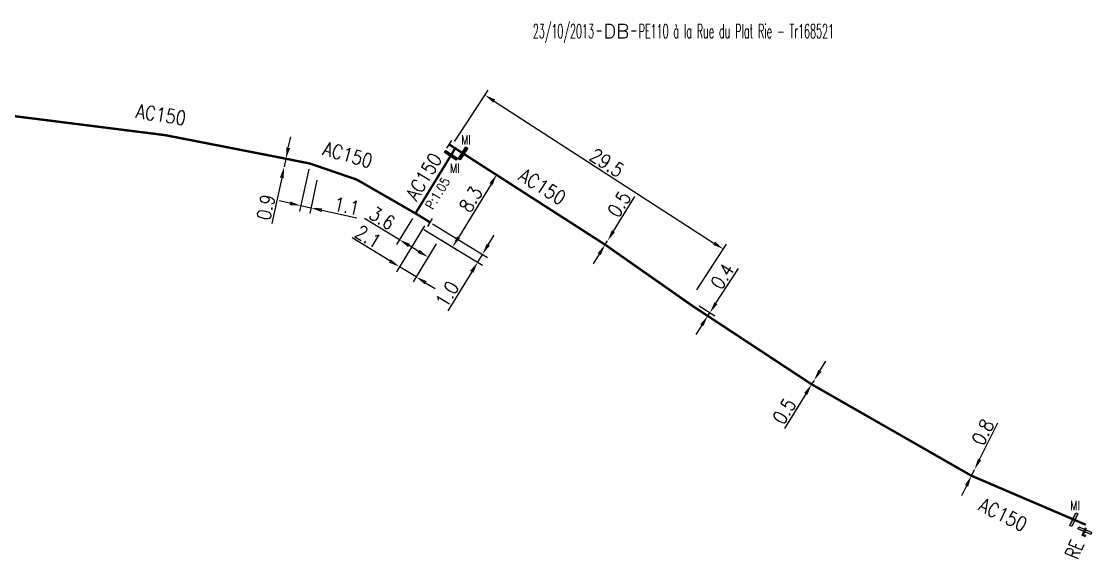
# Model space of a CAD drawing. Header units: millimetres. Extents: x 113011 to 114001, y 124000 to 125001.
# Drawn here: x 113885.9 to 114000.6, y 124204.5 to 124262 of the extents above; entities that cross this region are included whole.
import ezdxf
from ezdxf.enums import TextEntityAlignment as Align

# ---------------------------------------------------------------- set-up
doc = ezdxf.new("R2010")
doc.units = ezdxf.units.MM
doc.header["$PDMODE"] = 34
doc.linetypes.add('L_25_AP', pattern=[2000, 1000, 1000])
doc.layers.get('0').update_dxf_attribs({"linetype": 'CONTINUOUS'})
doc.layers.get('Defpoints').update_dxf_attribs({"linetype": 'CONTINUOUS'})
for name, color, linetype in [('L_150', 1, 'CONTINUOUS'), ('L_340', 7, 'CONTINUOUS'), ('L_910', 7, 'CONTINUOUS')]:
    doc.layers.add(name, color=color, linetype=linetype)
doc.styles.get("Standard").update_dxf_attribs({"font": 'romans.shx', "width": 0.85})
doc.dimstyles.get("Standard").update_dxf_attribs({"dimtxt": 1.5, "dimasz": 1.2, "dimexe": 0.625, "dimexo": 0.625, "dimgap": 0.25, "dimtad": 1, "dimdec": 1, "dimzin": 0, "dimdsep": 46, "dimtxsty": 'Standard', "dimcen": -0.5, "dimadec": 0, "dimazin": 0, "dimtfac": 1, "dimtdec": 1, "dimtmove": 0, "dimatfit": 3, "dimfxl": 0, "dimtolj": 1, "dimtzin": 0, "dimarcsym": 0})

# ---------------------------------------------------------------- blocks, each defined once
blk = doc.blocks.new('L_340_07')
at = {"color": 0, "linetype": 'Continuous', "const_width": 0.25, "flags": 128}
blk.add_lwpolyline([(0, 0), (0.35, 0)], dxfattribs=at)
at = {"color": 0, "linetype": 'Continuous', "flags": 128}
blk.add_lwpolyline([(0.35, -0.5), (0.35, 0.5)], dxfattribs=at)
at = {"color": 0, "linetype": 'Continuous', "width": 0.75, "flags": 3}
for tag, p in [('DEF_LEG', (0.72, -3.47)), ('DEF_COUP', (0.72, -5.97)), ('DEF_TYPE', (0.72, -8.47))]:
    blk.add_attdef(tag, text='', height=1.2, dxfattribs=at).set_placement(p, align=Align.MIDDLE)
blk = doc.blocks.new('L_340_16')
at = {"linetype": 'Continuous'}
blk.add_hatch(color=0, dxfattribs=at).paths.add_polyline_path([(0.125, 0.75), (-0.125, 0.75), (-0.125, -0.75), (0.125, -0.75)])
at = {"color": 0, "linetype": 'Continuous'}
blk.add_lwpolyline([(-0.125, 0.75), (0.125, 0.75), (0.125, -0.75), (-0.125, -0.75)], close=True, dxfattribs=at)
at = {"color": 0, "linetype": 'Continuous', "width": 0.75}
for tag, height, flags, p in [('MI', 1, 8, (0, 2.5)), ('DEF_LEG', 1.2, 3, (0, -5)), ('DEF_COUP', 1.2, 3, (0, -7.5)), ('DEF_TYPE', 1.2, 3, (0, -10))]:
    blk.add_attdef(tag, text='', height=height, dxfattribs=dict(at, flags=flags)).set_placement(p, align=Align.MIDDLE)
blk = doc.blocks.new('*D101')
at = {"layer": 'Defpoints', "color": 0, "linetype": 'Continuous', "transparency": 16777216}
for p in [(113987.73, 124213.33), (113988.06, 124214), (113988.06, 124214)]:
    blk.add_point(p, dxfattribs=at)
at = {"layer": 'L_150', "color": 0, "linetype": 'Continuous', "lineweight": -2, "transparency": 16777216}
for p, q in [((113988.59, 124215.07), (113990.54, 124218.99)), ((113987.73, 124213.33), (113988.06, 124214)), ((113987.19, 124212.25), (113986.66, 124211.18))]:
    blk.add_line(p, q, dxfattribs=at)
at = {"layer": 'L_150', "color": 0, "linetype": 'Continuous', "transparency": 16777216}
for points in [[(113988.42, 124215.16), (113988.77, 124214.99), (113988.06, 124214)], [(113987.02, 124212.34), (113987.37, 124212.16), (113987.73, 124213.33)]]:
    blk.add_solid(points, dxfattribs=at)
at = {"layer": 'L_150', "color": 0, "linetype": 'Continuous', "transparency": 16777216, "insert": (113988.94, 124218.01), "char_height": 1.5, "attachment_point": 5, "rotation": 63.615}
blk.add_mtext('\\A1;0.8', dxfattribs=at)
blk = doc.blocks.new('*D102')
at = {"layer": 'Defpoints', "color": 0, "linetype": 'Continuous', "transparency": 16777216}
for p in [(113957.79, 124231.55), (113958, 124231.89), (113959.68, 124230.81)]:
    blk.add_point(p, dxfattribs=at)
at = {"layer": 'L_150', "color": 0, "linetype": 'Continuous', "lineweight": -2, "transparency": 16777216}
for p, q in [((113960.33, 124231.82), (113962.73, 124235.54)), ((113958.53, 124231.55), (113960.2, 124230.47)), ((113958.31, 124231.21), (113959.98, 124230.13)), ((113959.46, 124230.47), (113959.68, 124230.81)), ((113958.81, 124229.46), (113958.16, 124228.46))]:
    blk.add_line(p, q, dxfattribs=at)
at = {"layer": 'L_150', "color": 0, "linetype": 'Continuous', "transparency": 16777216}
for points in [[(113960.16, 124231.92), (113960.49, 124231.71), (113959.68, 124230.81)], [(113958.64, 124229.57), (113958.97, 124229.36), (113959.46, 124230.47)]]:
    blk.add_solid(points, dxfattribs=at)
at = {"layer": 'L_150', "color": 0, "linetype": 'Continuous', "transparency": 16777216, "insert": (113961.02, 124234.72), "char_height": 1.5, "attachment_point": 5, "rotation": 57.1257}
blk.add_mtext('\\A1;0.4', dxfattribs=at)
blk = doc.blocks.new('*D103')
at = {"layer": 'Defpoints', "color": 0, "linetype": 'Continuous', "transparency": 16777216}
for p in [(113970.85, 124223.55), (113970.85, 124223.55), (113970.59, 124223.13)]:
    blk.add_point(p, dxfattribs=at)
at = {"layer": 'L_150', "color": 0, "linetype": 'Continuous', "lineweight": -2, "transparency": 16777216}
for p, q in [((113971.48, 124224.57), (113972.11, 124225.6)), ((113970.85, 124223.55), (113970.59, 124223.13)), ((113969.96, 124222.11), (113967.67, 124218.38))]:
    blk.add_line(p, q, dxfattribs=at)
at = {"layer": 'L_150', "color": 0, "linetype": 'Continuous', "transparency": 16777216}
for points in [[(113971.31, 124224.68), (113971.65, 124224.47), (113970.85, 124223.55)], [(113969.79, 124222.21), (113970.13, 124222), (113970.59, 124223.13)]]:
    blk.add_solid(points, dxfattribs=at)
at = {"layer": 'L_150', "color": 0, "linetype": 'Continuous', "transparency": 16777216, "insert": (113967.65, 124220.26), "char_height": 1.5, "attachment_point": 5, "rotation": 58.3932}
blk.add_mtext('\\A1;0.5', dxfattribs=at)
blk = doc.blocks.new('*D104')
at = {"layer": 'Defpoints', "color": 0, "linetype": 'Continuous', "transparency": 16777216}
for p in [(113948.71, 124238.52), (113948.71, 124238.52), (113948.44, 124238.1)]:
    blk.add_point(p, dxfattribs=at)
at = {"layer": 'L_150', "color": 0, "linetype": 'Continuous', "lineweight": -2, "transparency": 16777216}
for p, q in [((113949.34, 124239.54), (113951.63, 124243.26)), ((113948.44, 124238.1), (113948.71, 124238.52)), ((113947.81, 124237.08), (113947.18, 124236.05))]:
    blk.add_line(p, q, dxfattribs=at)
at = {"layer": 'L_150', "color": 0, "linetype": 'Continuous', "transparency": 16777216}
for points in [[(113949.17, 124239.65), (113949.51, 124239.44), (113948.71, 124238.52)], [(113947.64, 124237.18), (113947.98, 124236.97), (113948.44, 124238.1)]]:
    blk.add_solid(points, dxfattribs=at)
at = {"layer": 'L_150', "color": 0, "linetype": 'Continuous', "transparency": 16777216, "insert": (113949.95, 124242.44), "char_height": 1.5, "attachment_point": 5, "rotation": 58.2907}
blk.add_mtext('\\A1;0.5', dxfattribs=at)
blk = doc.blocks.new('*D105')
at = {"layer": 'Defpoints', "color": 0, "linetype": 'Continuous', "transparency": 16777216}
for p in [(113935.03, 124246.71), (113930.32, 124238.93), (113932.09, 124237.85)]:
    blk.add_point(p, dxfattribs=at)
at = {"layer": 'L_150', "color": 0, "linetype": 'Continuous', "lineweight": -2, "transparency": 16777216}
for p, q in [((113935.57, 124246.39), (113937.37, 124245.29)), ((113936.21, 124244.59), (113932.72, 124238.87)), ((113930.85, 124238.6), (113932.62, 124237.52))]:
    blk.add_line(p, q, dxfattribs=at)
at = {"layer": 'L_150', "color": 0, "linetype": 'Continuous', "transparency": 16777216}
for points in [[(113936.04, 124244.7), (113936.38, 124244.49), (113936.83, 124245.62)], [(113932.55, 124238.98), (113932.89, 124238.77), (113932.09, 124237.85)]]:
    blk.add_solid(points, dxfattribs=at)
at = {"layer": 'L_150', "color": 0, "linetype": 'Continuous', "transparency": 16777216, "insert": (113934.04, 124242.96), "char_height": 1.5, "attachment_point": 5, "rotation": 58.606}
blk.add_mtext('\\A1;8.3', dxfattribs=at)
blk = doc.blocks.new('*D106')
at = {"layer": 'Defpoints', "color": 0, "linetype": 'Continuous', "transparency": 16777216}
for p in [(113929.39, 124240.67), (113930.66, 124238.72), (113928.18, 124234.64)]:
    blk.add_point(p, dxfattribs=at)
at = {"layer": 'L_340', "color": 0, "linetype": 'Continuous', "lineweight": -2, "transparency": 16777216}
for p, q in [((113929.07, 124240.13), (113926.06, 124235.2)), ((113925.36, 124236.36), (113921.32, 124238.83)), ((113930.34, 124238.19), (113927.85, 124234.11)), ((113928.18, 124234.64), (113926.38, 124235.74)), ((113929.2, 124234.02), (113930.23, 124233.39))]:
    blk.add_line(p, q, dxfattribs=at)
at = {"layer": 'L_340', "color": 0, "linetype": 'Continuous', "transparency": 16777216}
for points in [[(113925.46, 124236.53), (113925.26, 124236.19), (113926.38, 124235.74)], [(113929.31, 124234.19), (113929.1, 124233.85), (113928.18, 124234.64)]]:
    blk.add_solid(points, dxfattribs=at)
at = {"layer": 'L_340', "color": 0, "linetype": 'Continuous', "transparency": 16777216, "insert": (113923.04, 124238.95), "char_height": 1.5, "attachment_point": 5, "rotation": 328.606}
blk.add_mtext('\\A1;2.1', dxfattribs=at)
blk = doc.blocks.new('*D107')
at = {"layer": 'Defpoints', "color": 0, "linetype": 'Continuous', "transparency": 16777216}
for p in [(113914.03, 124246.43), (113914.03, 124246.43), (113914.22, 124247.31)]:
    blk.add_point(p, dxfattribs=at)
at = {"layer": 'L_150', "color": 0, "linetype": 'Continuous', "lineweight": -2, "transparency": 16777216}
for p, q in [((113914.47, 124248.48), (113914.73, 124249.65)), ((113914.22, 124247.31), (113914.03, 124246.43)), ((113913.77, 124245.25), (113912.71, 124240.38))]:
    blk.add_line(p, q, dxfattribs=at)
at = {"layer": 'L_150', "color": 0, "linetype": 'Continuous', "transparency": 16777216}
for points in [[(113914.28, 124248.52), (113914.67, 124248.44), (113914.22, 124247.31)], [(113913.58, 124245.3), (113913.97, 124245.21), (113914.03, 124246.43)]]:
    blk.add_solid(points, dxfattribs=at)
at = {"layer": 'L_150', "color": 0, "linetype": 'Continuous', "transparency": 16777216, "insert": (113912.06, 124242.11), "char_height": 1.5, "attachment_point": 5, "rotation": 77.7403}
blk.add_mtext('\\A1;0.9', dxfattribs=at)
blk = doc.blocks.new('*D108')
at = {"layer": 'Defpoints', "color": 0, "linetype": 'Continuous', "transparency": 16777216}
for p in [(113928.11, 124241.45), (113930.66, 124238.72), (113929.47, 124236.76)]:
    blk.add_point(p, dxfattribs=at)
at = {"layer": 'L_150', "color": 0, "linetype": 'Continuous', "lineweight": -2, "transparency": 16777216}
for p, q in [((113926.39, 124238.63), (113922.66, 124240.91)), ((113927.79, 124240.91), (113926.07, 124238.1)), ((113928.44, 124237.38), (113927.42, 124238.01)), ((113930.34, 124238.19), (113929.14, 124236.22))]:
    blk.add_line(p, q, dxfattribs=at)
at = {"layer": 'L_150', "color": 0, "linetype": 'Continuous', "transparency": 16777216}
for points in [[(113927.52, 124238.18), (113927.31, 124237.84), (113926.39, 124238.63)], [(113928.55, 124237.55), (113928.34, 124237.21), (113929.47, 124236.76)]]:
    blk.add_solid(points, dxfattribs=at)
at = {"layer": 'L_150', "color": 0, "linetype": 'Continuous', "transparency": 16777216, "insert": (113924.54, 124240.94), "char_height": 1.5, "attachment_point": 5, "rotation": 328.606}
blk.add_mtext('\\A1;3.6', dxfattribs=at)
blk = doc.blocks.new('*D109')
at = {"layer": 'Defpoints', "color": 0, "linetype": 'Continuous', "transparency": 16777216}
for p in [(113929.39, 124240.67), (113928.46, 124240.07), (113934.77, 124236.21)]:
    blk.add_point(p, dxfattribs=at)
at = {"layer": 'L_340', "color": 0, "linetype": 'Continuous', "lineweight": -2, "transparency": 16777216}
for p, q in [((113928.99, 124239.74), (113935.3, 124235.89)), ((113929.93, 124240.34), (113935.83, 124236.74)), ((113935.92, 124238.09), (113936.54, 124239.11)), ((113935.29, 124237.07), (113934.77, 124236.21)), ((113934.15, 124235.19), (113931.59, 124231))]:
    blk.add_line(p, q, dxfattribs=at)
at = {"layer": 'L_340', "color": 0, "linetype": 'Continuous', "transparency": 16777216}
for points in [[(113935.75, 124238.19), (113936.09, 124237.99), (113935.29, 124237.07)], [(113933.97, 124235.29), (113934.32, 124235.08), (113934.77, 124236.21)]]:
    blk.add_solid(points, dxfattribs=at)
at = {"layer": 'L_340', "color": 0, "linetype": 'Continuous', "transparency": 16777216, "insert": (113931.52, 124232.8), "char_height": 1.5, "attachment_point": 5, "rotation": 58.606}
blk.add_mtext('\\A1;1.0', dxfattribs=at)
blk = doc.blocks.new('L_340_20')
at = {"linetype": 'Continuous'}
blk.add_hatch(color=0, dxfattribs=at).paths.add_polyline_path([(0.125, 0.75), (-0.125, 0.75), (-0.125, -0.75), (0.125, -0.75)])
at = {"color": 0, "linetype": 'Continuous'}
blk.add_lwpolyline([(-0.125, 0.75), (0.125, 0.75), (0.125, -0.75), (-0.125, -0.75)], close=True, dxfattribs=at)
at = {"color": 0, "linetype": 'Continuous', "width": 0.75}
for tag, height, flags, p in [('RE', 1.5, 8, (0, 3)), ('DEF_LEG', 1.2, 3, (0, -5)), ('DEF_COUP', 1.2, 3, (0, -7.5)), ('DEF_TYPE', 1.2, 3, (0, -10))]:
    blk.add_attdef(tag, text='', height=height, dxfattribs=dict(at, flags=flags)).set_placement(p, align=Align.MIDDLE)
blk = doc.blocks.new('*D110')
at = {"layer": 'Defpoints', "color": 0, "linetype": 'Continuous', "transparency": 16777216}
for p in [(113932, 124248.66), (113961.12, 124237.62), (113957.95, 124232.72)]:
    blk.add_point(p, dxfattribs=at)
at = {"layer": 'L_340', "color": 0, "linetype": 'Continuous', "lineweight": -2, "transparency": 16777216}
for p, q in [((113932.34, 124249.19), (113935.89, 124254.67)), ((113936.56, 124253.49), (113960.11, 124238.27)), ((113958.29, 124233.24), (113961.46, 124238.14))]:
    blk.add_line(p, q, dxfattribs=at)
at = {"layer": 'L_340', "color": 0, "linetype": 'Continuous', "transparency": 16777216}
for points in [[(113936.66, 124253.66), (113936.45, 124253.33), (113935.55, 124254.14)], [(113960.22, 124238.44), (113960.01, 124238.1), (113961.12, 124237.62)]]:
    blk.add_solid(points, dxfattribs=at)
at = {"layer": 'L_340', "color": 0, "linetype": 'Continuous', "transparency": 16777216, "insert": (113948.63, 124246.88), "char_height": 1.5, "attachment_point": 5, "rotation": 327.1257}
blk.add_mtext('\\A1;29.5', dxfattribs=at)
blk = doc.blocks.new('*D111')
at = {"layer": 'Defpoints', "color": 0, "linetype": 'Continuous', "transparency": 16777216}
for p in [(113916.8, 124246.79), (113917.68, 124245.63), (113916.9, 124242.05)]:
    blk.add_point(p, dxfattribs=at)
at = {"layer": 'L_150', "color": 0, "linetype": 'Continuous', "lineweight": -2, "transparency": 16777216}
for p, q in [((113916.67, 124246.18), (113915.69, 124241.67)), ((113917.54, 124245.02), (113916.77, 124241.44)), ((113914.65, 124242.54), (113913.48, 124242.79)), ((113915.82, 124242.28), (113916.9, 124242.05)), ((113918.07, 124241.79), (113921.81, 124240.98))]:
    blk.add_line(p, q, dxfattribs=at)
at = {"layer": 'L_150', "color": 0, "linetype": 'Continuous', "transparency": 16777216}
for points in [[(113914.69, 124242.73), (113914.61, 124242.34), (113915.82, 124242.28)], [(113918.11, 124241.99), (113918.03, 124241.6), (113916.9, 124242.05)]]:
    blk.add_solid(points, dxfattribs=at)
at = {"layer": 'L_150', "color": 0, "linetype": 'Continuous', "transparency": 16777216, "insert": (113920.74, 124242.24), "char_height": 1.5, "attachment_point": 5, "rotation": 347.7403}
blk.add_mtext('\\A1;1.1', dxfattribs=at)
blk = doc.blocks.new('GIS_MODF')
at = {"color": 0, "linetype": 'Continuous', "flags": 128}
for points in [[(-2.18, -0.01), (-1.68, -0.01)], [(1.52, -0.01), (2.02, -0.01)]]:
    blk.add_lwpolyline(points, dxfattribs=at)
at = {"color": 0, "linetype": 'Continuous', "width": 0.5}
blk.add_attdef('DATE', text='', height=1.5, dxfattribs=at).set_placement((-2.5, -0.8), align=Align.RIGHT)
at = {"color": 0, "linetype": 'Continuous', "width": 1.771291}
blk.add_attdef('USER', text='', height=1.5, dxfattribs=at).set_placement((-1.51, -0.8), (1.28, -0.8), align=Align.FIT)
at = {"color": 0, "linetype": 'Continuous', "width": 0.5}
blk.add_attdef('DESC', (2.29, -0.8), '', height=1.5, dxfattribs=at)

msp = doc.modelspace()

# ---------------------------------------------------------------- linework, layer by layer
at = {"layer": 'L_150', "linetype": 'L_25_AP', "const_width": 0.25, "flags": 128}
for points in [[(113731.41, 124237.84), (113732.93, 124238.81), (113741.1, 124244), (113746.83, 124247.4), (113748.89, 124248.6), (113751.83, 124250.38), (113754.39, 124251.9), (113762.37, 124255.81), (113786.14, 124256.29), (113809.57, 124256.76), (113833.21, 124257.09), (113855.06, 124255.71), (113859.97, 124255.08), (113882.51, 124252.2), (113901.31, 124249.83), (113914.22, 124247.31), (113916.8, 124246.79), (113921.82, 124245.07), (113928.11, 124241.45), (113929.39, 124240.67)], [(114000, 124208.07), (113998.7, 124208.63), (113987.73, 124213.33), (113970.59, 124223.13), (113957.79, 124231.55), (113948.44, 124238.1), (113948.44, 124238.1), (113935.03, 124246.71), (113933.21, 124247.88), (113932, 124248.66)], [(113932.37, 124248.43), (113931.92, 124247.68), (113928.11, 124241.45)], [(114000, 124206.85), (113999.66, 124206.99), (113999.87, 124207.45), (114000, 124207.75)]]:
    msp.add_lwpolyline(points, dxfattribs=at)

# ---------------------------------------------------------------- block references
at = {"layer": 'L_340'}
ref = msp.add_blockref('L_340_16', (113933.21, 124247.88), dxfattribs=dict(at, rotation=327.4071920417166))
ref.add_attrib('MI', 'MI', dxfattribs={"layer": '0', "color": 0, "linetype": 'Continuous', "height": 1, "width": 0.75}).set_placement((113933.53, 124249.35), align=Align.MIDDLE)
for p, rotation in [((113932, 124248.66), 147), ((113929.39, 124240.67), 328.6060074257176)]:
    msp.add_blockref('L_340_07', p, dxfattribs=dict(at, rotation=rotation))
ref = msp.add_blockref('L_340_16', (113931.92, 124247.68), dxfattribs=dict(at, rotation=57.40719204101411))
ref.add_attrib('MI', 'MI', dxfattribs={"layer": '0', "color": 0, "linetype": 'Continuous', "height": 1, "width": 0.75}).set_placement((113932.33, 124246.29), align=Align.MIDDLE)
ref = msp.add_blockref('L_340_16', (113998.7, 124208.63), dxfattribs=dict(at, rotation=335.2409543348893))
ref.add_attrib('MI', 'MI', dxfattribs={"layer": '0', "color": 0, "linetype": 'Continuous', "height": 1, "width": 0.75}).set_placement((113998.84, 124210.14), align=Align.MIDDLE)
ref = msp.add_blockref('L_340_20', (113999.87, 124207.45), dxfattribs=dict(at, rotation=67.3073405818262))
ref.add_attrib('RE', 'RE', dxfattribs={"layer": '0', "color": 0, "linetype": 'Continuous', "height": 1.5, "rotation": 67.3073, "width": 0.75, "flags": 8}).set_placement((113998.77, 124205.45), align=Align.MIDDLE)
at = {"layer": 'L_910', "linetype": 'Continuous'}
ref = msp.add_blockref('GIS_MODF', (113949.75, 124261.04), dxfattribs=at)
ref.add_attrib('DATE', '23/10/2013', dxfattribs={"layer": '0', "color": 0, "linetype": 'Continuous', "height": 1.5, "width": 0.5}).set_placement((113947.25, 124260.24), align=Align.RIGHT)
ref.add_attrib('USER', 'DB', dxfattribs={"layer": '0', "color": 0, "linetype": 'Continuous', "height": 1.5, "width": 0.99919}).set_placement((113948.24, 124260.24), (113951.02, 124260.24), align=Align.FIT)
ref.add_attrib('DESC', 'PE110 à la Rue du Plat Rie - Tr168521', (113952.04, 124260.24), dxfattribs={"layer": '0', "color": 0, "linetype": 'Continuous', "height": 1.5, "width": 0.5})

# ---------------------------------------------------------------- texts
at = {"layer": 'L_150', "linetype": 'Continuous', "width": 0.85}
for s, height, rotation, p in [('AC150', 1.5, 351.234, (113898.04, 124251.7)), ('AC150', 1.5, 344.1485, (113918.04, 124247.75)), ('AC150', 1.5, 58.8163, (113928.23, 124242.68)), ('P:1.05', 1, 58.606, (113929.95, 124241.77)), ('AC150', 1.5, 328.2907, (113939.03, 124245.11)), ('AC150', 1.5, 333.7224, (113988.35, 124209.69))]:
    msp.add_text(s, height=height, rotation=rotation, dxfattribs=at).set_placement(p)

# ---------------------------------------------------------------- dimensions: what is measured, and where the dimension line sits
at = {"layer": 'L_150', "linetype": 'Continuous'}
for base, p1, p2, angle, picture, middle in [((113914.03, 124246.43), (113914.22, 124247.31), (113914.03, 124246.43), 77.7403, '*D107', (113913.04, 124241.9)), ((113929.47, 124236.76), (113928.11, 124241.45), (113930.66, 124238.72), 148.606, '*D108', (113924.02, 124240.08)), ((113970.85, 124223.55), (113970.59, 124223.13), (113970.85, 124223.55), 238.3932, '*D103', (113968.5, 124219.73))]:
    dim = msp.add_linear_dim(base=base, p1=p1, p2=p2, angle=angle, dimstyle='Standard', dxfattribs=at)
    dim.commit()
    dim.dimension.update_dxf_attribs({"geometry": picture, "text_midpoint": middle, "dimtype": 160})
for base, p1, p2, angle, override, picture, middle in [((113916.9, 124242.05), (113916.8, 124246.79), (113917.68, 124245.63), 167.7403, {"dimatfit": 0}, '*D111', (113920.53, 124241.26)), ((113948.71, 124238.52), (113948.44, 124238.1), (113948.71, 124238.52), 238.2907, {"dimscale": 1, "dimlfac": 1, "dimlunit": 2}, '*D104', (113950.8, 124241.91)), ((113959.68, 124230.81), (113957.79, 124231.55), (113958, 124231.89), 237.1257, {"dimscale": 1, "dimlfac": 1, "dimlunit": 2}, '*D102', (113961.86, 124234.18)), ((113988.06131598, 124213.99913387), (113987.72801592, 124213.32726255), (113988.06131598, 124213.99913387), 243.6150372, {"dimscale": 1, "dimlfac": 1, "dimlunit": 2}, '*D101', (113989.83256775, 124217.56965001))]:
    dim = msp.add_linear_dim(base=base, p1=p1, p2=p2, angle=angle, dimstyle='Standard', override=override, dxfattribs=at)
    dim.commit()
    dim.dimension.update_dxf_attribs({"geometry": picture, "text_midpoint": middle, "dimtype": 160})
dim = msp.add_linear_dim(base=(113932.09, 124237.85), p1=(113935.03, 124246.71), p2=(113930.32, 124238.93), angle=58.606, text='8.3', dimstyle='Standard', dxfattribs=at)
dim.commit()
dim.dimension.update_dxf_attribs({"geometry": '*D105', "text_midpoint": (113934.89, 124242.44), "dimtype": 160})
at = {"layer": 'L_340', "linetype": 'Continuous'}
dim = msp.add_linear_dim(base=(113961.12, 124237.62), p1=(113932, 124248.66), p2=(113957.95, 124232.72), angle=147.1257, text='29.5', dimstyle='Standard', dxfattribs=at)
dim.commit()
dim.dimension.update_dxf_attribs({"geometry": '*D110', "text_midpoint": (113948.08, 124246.04), "dimtype": 160})
for base, p2, angle, picture, middle in [((113928.18, 124234.64), (113930.66, 124238.72), 148.606, '*D106', (113922.52, 124238.1)), ((113934.77, 124236.21), (113928.46, 124240.07), 58.606, '*D109', (113932.37, 124232.28))]:
    dim = msp.add_linear_dim(base=base, p1=(113929.39, 124240.67), p2=p2, angle=angle, dimstyle='Standard', dxfattribs=at)
    dim.commit()
    dim.dimension.update_dxf_attribs({"geometry": picture, "text_midpoint": middle, "dimtype": 160})

doc.saveas('drawing.dxf')
